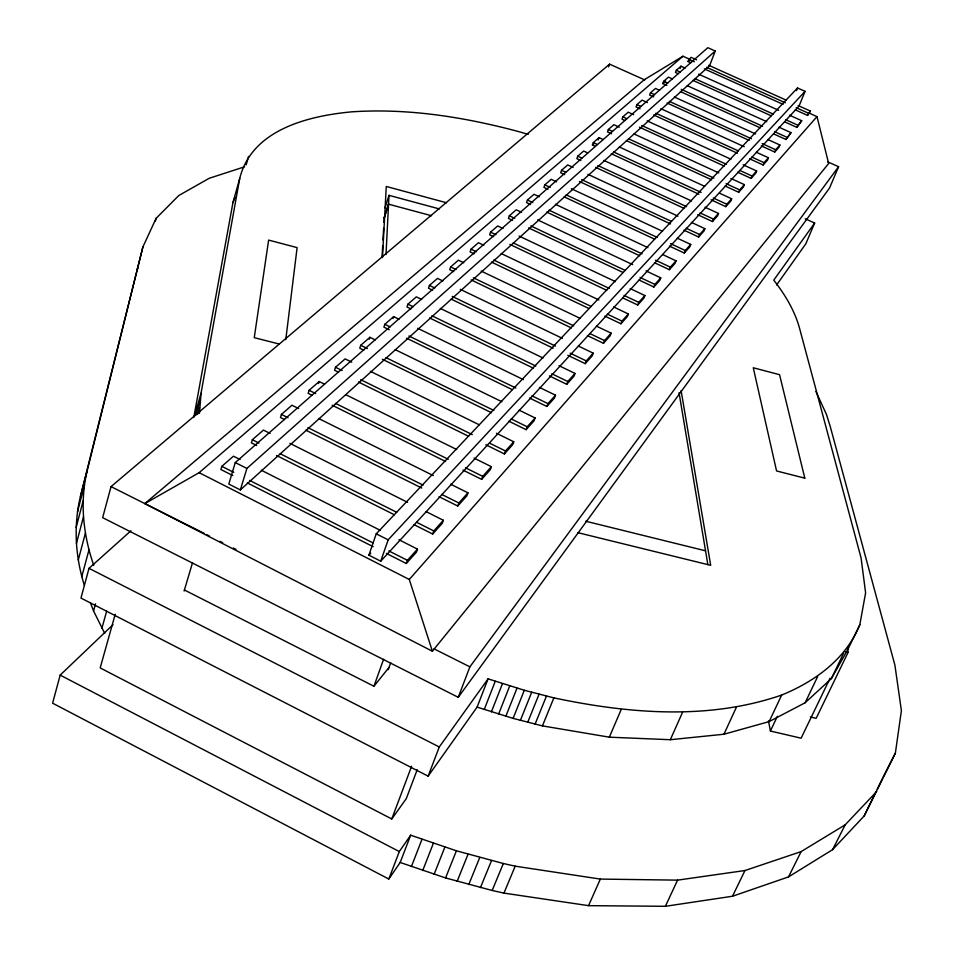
<?xml version="1.0" encoding="UTF-8"?>
<svg xmlns="http://www.w3.org/2000/svg" width="954" height="954" viewBox="0 0 954 954"><rect width="100%" height="100%" fill="white"/><g stroke="black" fill="none" stroke-linecap="round" stroke-linejoin="round"><path stroke-width="1.43" d="M199.481 413.309L201.044 393.239L239.74 178.41C251.82 129.672 308.011 115.971 351.537 111.856C407.847 108.04 464.121 117.02 518.404 131.533L528.242 134.347M386 254.515L388.993 195.343L439.365 208.938M382.113 256.399L382.673 246.025M382.995 240.086L383.627 228.221M383.949 222.282L384.188 217.834L388.552 204.168L431.578 215.747M382.459 257.616L386.263 186.459L446.555 202.761M93.754 565.34C83.189 535.015 79.599 501.768 87.291 470.334L142.885 246.979L156.098 218.347L178.756 195.546L209.188 178.291L244.558 166.807M84.322 585.219C75.354 556.659 73.386 525.69 80.422 496.485L142.885 246.979M285.771 339.684L297.123 247.611L268.634 240.098L254.253 337.668L279.45 344.096M112.989 624.715L60.174 675.11L52.601 703.181L388.815 879.039L400.191 862.476L445.578 877.942L492.169 890.476L503.95 893.111L588.546 905.656L665.379 906.3L732.493 896.247L788.529 876.893L832.568 849.668L864.157 815.992L895.365 753.159L901.399 710.682L894.9 665.105L830.04 425.758L826.379 414.274L815.909 391.474M130.948 530.782L88.996 568.334L80.971 598.075L428.131 776.139L477.107 707.105L513.097 718.386L542.432 725.887L609.332 737.18L670.316 739.72L723.955 734.234L769.139 721.606L805.116 702.764L831.351 678.628L847.557 650.044L859.828 624.679L865.612 592.828L861.08 557.983L799.559 328.307C794.706 310.563 784.987 294.547 773.754 280.13L814.656 223.045L805.2 218.764M193.793 417.47L232.943 202.606L239.74 178.41M847.557 650.044L848.106 647.11M80.422 496.485L87.291 470.334M77.477 511.726L84.393 485.431M155.347 221.221L156.098 218.347M76.141 527.419L83.105 500.957M76.403 543.506L83.439 516.901M78.276 559.95L85.395 533.214M81.77 576.705L88.984 549.85M644.809 79.945L609.57 64.168L111.034 486.623L102.662 517.676L458.242 697.314L829.539 188.021L838.59 166.712L827.75 161.858M104.701 633.337L93.575 610.965L95.531 603.834M101.887 628.34L106.657 611.18M115.219 614.281L100.182 667.919L391.772 818.961L406.285 798.629L417.208 769.759M246.18 164.851L248.553 156.432M194.497 416.111L201.044 393.239M195.737 415.276L200.03 400.286M197.538 414.298L199.505 407.465M184.11 591.027L192.529 562.705M240.098 459.53L233.48 456.191L221.841 466.339L220.887 469.523L232.812 475.569M235.268 462.571L228.817 484.072L240.348 489.927L709.609 65.671L715.238 51.027L707.82 47.7L235.268 462.571L246.883 468.438L715.238 51.027M270.054 433.402L263.435 430.087L252.357 439.734L251.415 442.871L256.709 445.53M240.348 489.927L246.883 468.438M298.626 408.55L291.96 405.223L281.418 414.418L280.464 417.494L284.459 419.498M324.503 384.164L319.161 381.528L309.096 390.293L308.154 393.322L312.149 395.302M318.529 383.532L319.161 381.528M385.034 207.889L388.993 195.343M384.116 218.18L388.552 204.168M351.752 362.174L345.109 358.907L335.51 367.278L334.568 370.247L338.539 372.215M375.244 339.898L369.913 337.299L360.731 345.3L359.789 348.222L363.784 350.178M369.281 339.23L369.913 337.299M398.975 319.232L393.632 316.633L384.844 324.288L383.902 327.15L389.244 329.762M393 318.529L393.632 316.633M421.668 299.425L416.338 296.849L407.918 304.171L406.988 306.997L410.983 308.929M442.871 280.977L437.492 278.401L429.431 285.437L428.489 288.215L432.508 290.147M463.739 262.755L458.385 260.203L450.646 266.941L449.716 269.684L453.722 271.604M483.785 245.273L478.431 242.721L471.002 249.209L470.083 251.892L474.078 253.8M368.9 555.192L376.234 533.835L797.532 87.971L805.069 91.345L799.082 105.966L380.729 561.202L368.9 555.192L370.748 553.225M503.044 228.471L497.69 225.943L490.547 232.168L489.64 234.815L493.671 236.723M380.729 561.202L388.147 539.845L805.069 91.345M521.564 212.325L516.209 209.808L509.341 215.795L508.434 218.394L512.477 220.302M539.392 196.786L534.025 194.282L527.419 200.042L526.513 202.606L530.555 204.502M386.43 553.427L406.297 563.492L407.418 560.332L417.47 549.11L398.939 539.749M556.552 181.832L551.185 179.328L544.817 184.873L543.923 187.401L547.966 189.297M417.47 549.11L416.361 552.259L406.297 563.492M374.087 685.854L383.603 659.226M573.092 167.427L567.713 164.923L561.572 170.277L560.69 172.757L564.708 174.63M414.143 524.724L432.663 534.037L433.784 530.937L443.348 520.276L426.152 511.654M388.218 669.72L390.711 662.78M443.348 520.276L442.227 523.364L432.663 534.037M608.604 66.852L609.57 64.168M587.7 152.914L583.645 151.042L577.73 156.194L576.848 158.65L580.879 160.51M439.09 496.712L457.741 506.025L458.85 502.973L467.949 492.836L450.622 484.203M595.129 146.272L592.434 145.032L593.316 142.611L599.029 137.638L603.083 139.511M467.949 492.836L466.852 495.865L457.741 506.025M598.146 140.047L599.029 137.638M619.253 127.18L613.863 124.7L608.354 129.505L607.483 131.89L611.538 133.763M462.94 470.095L481.627 479.361L482.724 476.356L491.393 466.685L474.043 458.111M491.393 466.685L490.308 469.666L481.627 479.361M633.611 114.683L628.209 112.202L622.879 116.853L622.02 119.202L624.703 120.431M485.824 444.779L504.392 453.937L505.489 450.98L513.753 441.762L496.497 433.283M647.444 102.579L642.066 100.134L636.914 104.618L636.056 106.931L640.11 108.792M513.753 441.762L512.668 444.695L504.392 453.937M659.524 90.296L655.47 88.448L650.485 92.788L649.638 95.078L653.669 96.914M508.828 421.191L526.119 429.67L527.204 426.772L535.111 417.959L519.119 410.148M535.111 417.959L534.025 420.833L526.119 429.67M666.834 85.443L662.78 83.594L663.614 81.34L668.444 77.143L672.487 78.979M529.518 398.033L546.88 406.487L547.954 403.625L555.514 395.206L539.451 387.407M391.772 818.961L411.603 766.253M685.067 68.044L681.001 66.196L676.326 70.274L675.492 72.492L678.187 73.708M555.514 395.206L554.441 398.045L546.88 406.487M680.166 68.414L681.001 66.196M690.768 62.749L688.049 61.533L688.883 59.339L691.149 57.359L696.563 59.804M549.432 375.936L566.736 384.307L567.797 381.505L575.035 373.443L559.032 365.716M575.035 373.443L573.974 376.234L566.736 384.307M567.809 355.27L585.231 363.653L586.281 360.898L593.221 353.159L578.446 346.075M388.815 879.039L399.309 851.576L410.661 835.191L456.406 850.801L503.33 863.501L515.196 866.172L600.34 879.087L677.578 880.137L744.979 870.525L801.133 851.6L845.184 824.828L876.643 791.581M428.131 776.139L439.269 746.982L488.078 678.854L524.33 690.267L553.869 697.875C628.614 713.652 708.202 720.413 781.672 695.049C815.014 681.418 845.971 659.071 859.828 624.679M458.242 697.314L469.881 666.846L838.59 166.712M593.221 353.159L592.16 355.914L585.231 363.653M400.191 862.476L410.661 835.191M587.414 335.617L603.465 343.297L604.502 340.578L611.156 333.161L596.417 326.125M611.156 333.161L610.119 335.868L603.465 343.297M604.931 316.132L620.947 323.764L621.984 321.093L628.364 313.973L613.637 306.973M411.401 866.602L421.966 839.341M628.364 313.973L627.327 316.633L620.947 323.764M477.107 707.105L488.078 678.854M622.926 297.994L637.737 305.018L638.763 302.382L644.892 295.549L630.165 288.585M644.892 295.549L643.867 298.173L637.737 305.018M484.238 709.514L495.257 681.287M422.717 870.561L433.354 843.336M639.049 280.023L653.86 287.011L654.873 284.411L660.764 277.852L646.037 270.912M660.764 277.852L659.751 280.428L653.86 287.011M491.393 711.851L502.472 683.648M654.539 262.732L669.362 269.696L670.364 267.144L676.028 260.824L662.636 254.551M676.028 260.824L675.027 263.364L669.362 269.696M434.106 874.341L444.838 847.152M498.596 714.105L509.722 685.938M669.434 246.096L684.28 253.037L685.27 250.52L690.732 244.439L677.304 238.178M690.732 244.439L689.73 246.943L684.28 253.037M232.943 202.606L235.042 197.359M505.835 716.287L517.008 688.144M683.911 230.141L698.638 236.997L699.628 234.517L704.875 228.662L691.435 222.413M445.578 877.942L456.406 850.801M704.875 228.662L703.897 231.13L698.638 236.997M513.097 718.386L524.33 690.267M697.708 214.698L712.471 221.543L713.449 219.098L718.517 213.457L705.03 207.209M718.517 213.457L717.539 215.89L712.471 221.543M710.992 199.803L725.815 206.648L726.781 204.228L731.67 198.79L719.483 193.173M520.383 720.389L531.676 692.306M731.67 198.79L730.704 201.187L725.815 206.648M457.133 881.365L468.044 854.259M725.159 186.042L738.694 192.267L739.648 189.894L744.358 184.635L730.907 178.458M744.358 184.635L743.404 186.996L738.694 192.267M527.705 722.321L539.058 694.25M737.669 172.221L751.12 178.386L752.062 176.049L756.617 170.969L743.106 164.78M756.617 170.969L755.675 173.294L751.12 178.386M468.748 884.596L479.743 857.527M535.063 724.146L546.451 696.11M749.606 158.805L763.128 164.982L764.059 162.669L768.459 157.768L756.355 152.246M768.459 157.768L767.529 160.069L763.128 164.982M796.447 90.63L797.532 87.971M761.28 145.902L774.731 152.02L775.662 149.742L779.907 144.996L767.731 139.463M542.432 725.887L553.869 697.875M779.907 144.996L778.989 147.262L774.731 152.02M773.766 133.965L785.953 139.487L790.985 132.654L778.869 127.156M480.434 887.637L491.513 860.615M790.985 132.654L785.953 139.487M784.677 121.873L796.805 127.359L801.706 120.705L789.495 115.195M801.706 120.705L796.805 127.359M795.302 109.877L807.525 115.386L810.363 111.046L798.164 105.56M810.363 111.046L807.525 115.386M492.169 890.476L503.33 863.501M503.95 893.111L515.196 866.172M814.656 223.045L805.844 243.771L776.604 284.972M609.332 737.18L621.209 709.49M588.546 905.656L600.34 879.087M670.316 739.72L682.515 712.376M136.756 270.411L137.96 267.764M723.955 734.234L736.369 707.284M665.379 906.3L677.578 880.137M769.139 721.606L781.672 695.049M830.099 678.139L801.11 738.193L770.403 731.026L777.379 716.287M805.116 702.764L817.638 676.613M831.351 678.628L843.789 652.87M847.426 649.435L848.13 652.309L816.171 718.314L810.423 716.967M732.493 896.247L744.979 870.525M864.157 815.992L875.915 791.892M877.215 789.208L882.45 778.5M788.529 876.893L801.133 851.6M832.568 849.668L845.184 824.828M883.094 777.152L895.365 753.159M389.077 667.323L373.944 686.248L184.42 590.001M689.718 59.279L682.945 56.226L644.248 79.742L144.841 503.605L432.377 651.224L828.656 163.48L816.994 116.626L808.861 112.966M432.377 651.224L409.29 579.46L816.994 116.626M592.434 145.032L594.342 143.374M662.78 83.594L665.665 81.078M688.049 61.533L689.563 60.209M144.841 503.605L199.136 472.683L682.945 56.226M845.232 651.618L848.13 652.309M585.78 521.242L705.543 550.816M577.945 532.69L710.694 565.317L681.096 390.568M708.762 65.289L785.977 100.063M688.883 59.339L694.309 61.783M706.544 67.293L785.333 102.793M796.196 107.695L808.432 113.204M704.338 68.867L783.091 104.38M698.626 74.162L778.643 110.294M676.326 70.274L680.381 72.099M695.216 78.8L773.444 114.17M785.583 119.655L797.723 125.141M693.021 80.422L771.202 115.78M687.297 85.681L766.742 121.671M663.614 81.34L667.681 83.189M681.228 89.33L762.496 126.19M774.684 131.712L786.871 137.245M680.369 91.584L760.231 127.824M674.406 97.058L755.568 133.93M650.485 92.788L654.527 94.625M669.326 101.362L751.43 138.724M762.198 143.625L775.662 149.742M667.12 103.032L749.176 140.393M660.895 108.708L744.263 146.725M636.914 104.618L640.981 106.466M655.851 113.264L738.36 150.935M751.883 157.112L764.059 162.669M653.633 114.957L737.442 153.248M647.134 120.872L730.943 159.223M622.879 116.853L626.921 118.701M641.72 125.487L726.495 164.327M739.958 170.492L752.062 176.049M639.502 127.216L724.217 166.056M634.052 133.965L718.803 172.901M608.354 129.505L612.42 131.378M628.662 138.843L713.926 178.064M726.113 183.669L739.648 189.894M626.42 140.608L711.636 179.817M619.325 146.999L704.601 186.304M593.316 142.611L597.359 144.483M613.541 151.948L701.166 192.41M713.306 198.015L726.781 204.228M611.299 153.749L698.877 194.199M603.882 160.403L691.543 200.972M577.73 156.194L581.761 158.066M597.884 165.531L686.582 206.648M700.021 212.873L713.449 219.098M595.642 167.367L684.28 208.461M587.879 174.296L677.984 216.164M561.572 170.277L565.603 172.137M581.678 179.626L671.485 221.423M686.224 228.28L699.628 234.517M579.436 181.498L670.507 223.904M571.315 188.725L662.553 231.297M544.817 184.873L550.172 187.378M566.223 194.878L657.187 237.391M670.555 243.64L685.27 250.52M564.16 196.87L654.587 239.156M555.466 204.323L647.897 247.635M527.419 200.042L532.809 202.57M548.991 210.166L642.054 253.847M655.529 260.18L670.364 267.144M546.725 212.098L639.717 255.767M537.627 219.885L632.657 264.616M509.341 215.795L514.731 218.335M530.901 225.955L625.228 270.435M640.051 277.423L654.873 284.411M528.635 227.923L622.89 272.403M519.107 236.067L615.449 281.633M490.547 232.168L495.889 234.696M513.252 242.924L609.391 288.466M624.071 295.418L638.763 302.382M509.83 244.391L606.768 290.338M501.196 253.537L598.909 299.973M471.002 249.209L476.344 251.749M493.719 260.025L591.253 306.461M607.293 314.093L621.984 321.093M491.441 262.076L588.904 308.5M481.162 271.079L580.33 318.445M450.646 266.941L456 269.505M473.387 277.829L573.736 325.851M589.787 333.53L604.502 340.578M471.109 279.916L571.374 327.926M460.317 289.36L562.347 338.336M429.431 285.437L434.786 288.013M452.22 296.396L555.443 346.063M570.194 353.159L586.281 360.898M451.266 299.174L553.082 348.186M440.331 308.428L543.029 357.988M407.918 304.171L413.249 306.759M431.9 315.774L535.826 366.038M551.817 373.765L567.797 381.505M429.61 317.956L533.453 368.208M417.709 328.319L523.4 379.62M384.844 324.288L390.198 326.888M408.908 335.987L515.864 388.016M531.915 395.827L547.954 403.625M406.619 338.205L512.155 389.578M395.218 349.653L501.804 401.694M360.731 345.3L367.385 348.556M386.036 357.678L493.91 410.47M511.225 418.949L527.204 426.772M382.411 359.3L491.525 412.724M370.343 371.309L479.23 424.792M335.51 367.278L342.152 370.546M360.743 379.704L472.29 434.63M489.545 443.133L505.489 450.98M358.442 382.017L468.569 436.276M345.861 394.729L456.68 449.525M309.096 390.293L315.726 393.585M335.605 403.435L448.261 459.279M465.492 467.818L482.724 476.356M332.171 405.235L445.601 461.486M318.624 418.496L433.295 475.581M281.418 414.418L288.036 417.721M307.903 427.642L423.099 485.133M441.642 494.387L458.85 502.973M305.793 430.147L421.751 488.054M289.897 443.348L407.62 502.364M111.034 486.623L204.073 533.346M206.732 534.681L209.391 536.017M220.016 541.359L222.676 542.695M233.313 548.037L235.972 549.373M433.998 648.827L469.881 666.846M252.357 439.734L258.987 443.061M280.166 453.722L396.709 512.298M416.564 522.279L433.784 530.937M276.553 455.511L394.3 514.743M261.277 470.227L380.407 530.4M376.234 533.835L388.147 539.845M221.841 466.339L233.766 472.385M249.674 480.434L372.954 542.874M388.862 550.923L407.418 560.332M247.372 482.951L373.193 546.714M199.136 472.683L409.29 579.46M88.996 568.334L439.269 746.982M60.174 675.11L399.309 851.576M90.487 603.011L93.575 610.965M768.483 720.866L770.403 731.026M679.045 392.726L707.856 564.613M804.806 478.169L776.568 470.954L753.266 367.755L779.561 374.683L804.806 478.169"/></g></svg>
